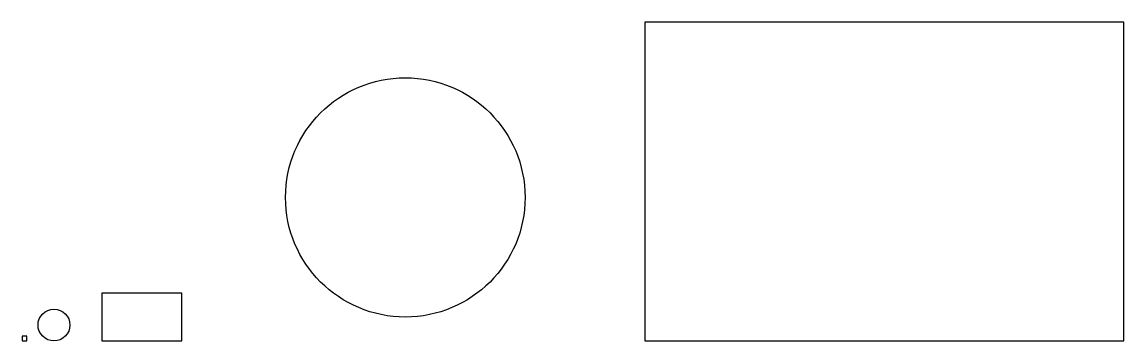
# Model space of a CAD drawing. Header units: metres. Extents: x 10 to 700, y 10 to 210.
import ezdxf

# ---------------------------------------------------------------- set-up
doc = ezdxf.new("R2010")
doc.units = ezdxf.units.M

msp = doc.modelspace()

# ---------------------------------------------------------------- linework, layer by layer
for points in [[(400, 10), (700, 10), (700, 210), (400, 210), (400, 10)], [(60, 10), (110, 10), (110, 40), (60, 40), (60, 10)], [(10, 10), (13, 10), (13, 13), (10, 13), (10, 10)]]:
    msp.add_lwpolyline(points)
for centre, radius in [((250, 100), 75), ((30, 20), 10)]:
    msp.add_circle(centre, radius)

doc.saveas('drawing.dxf')
